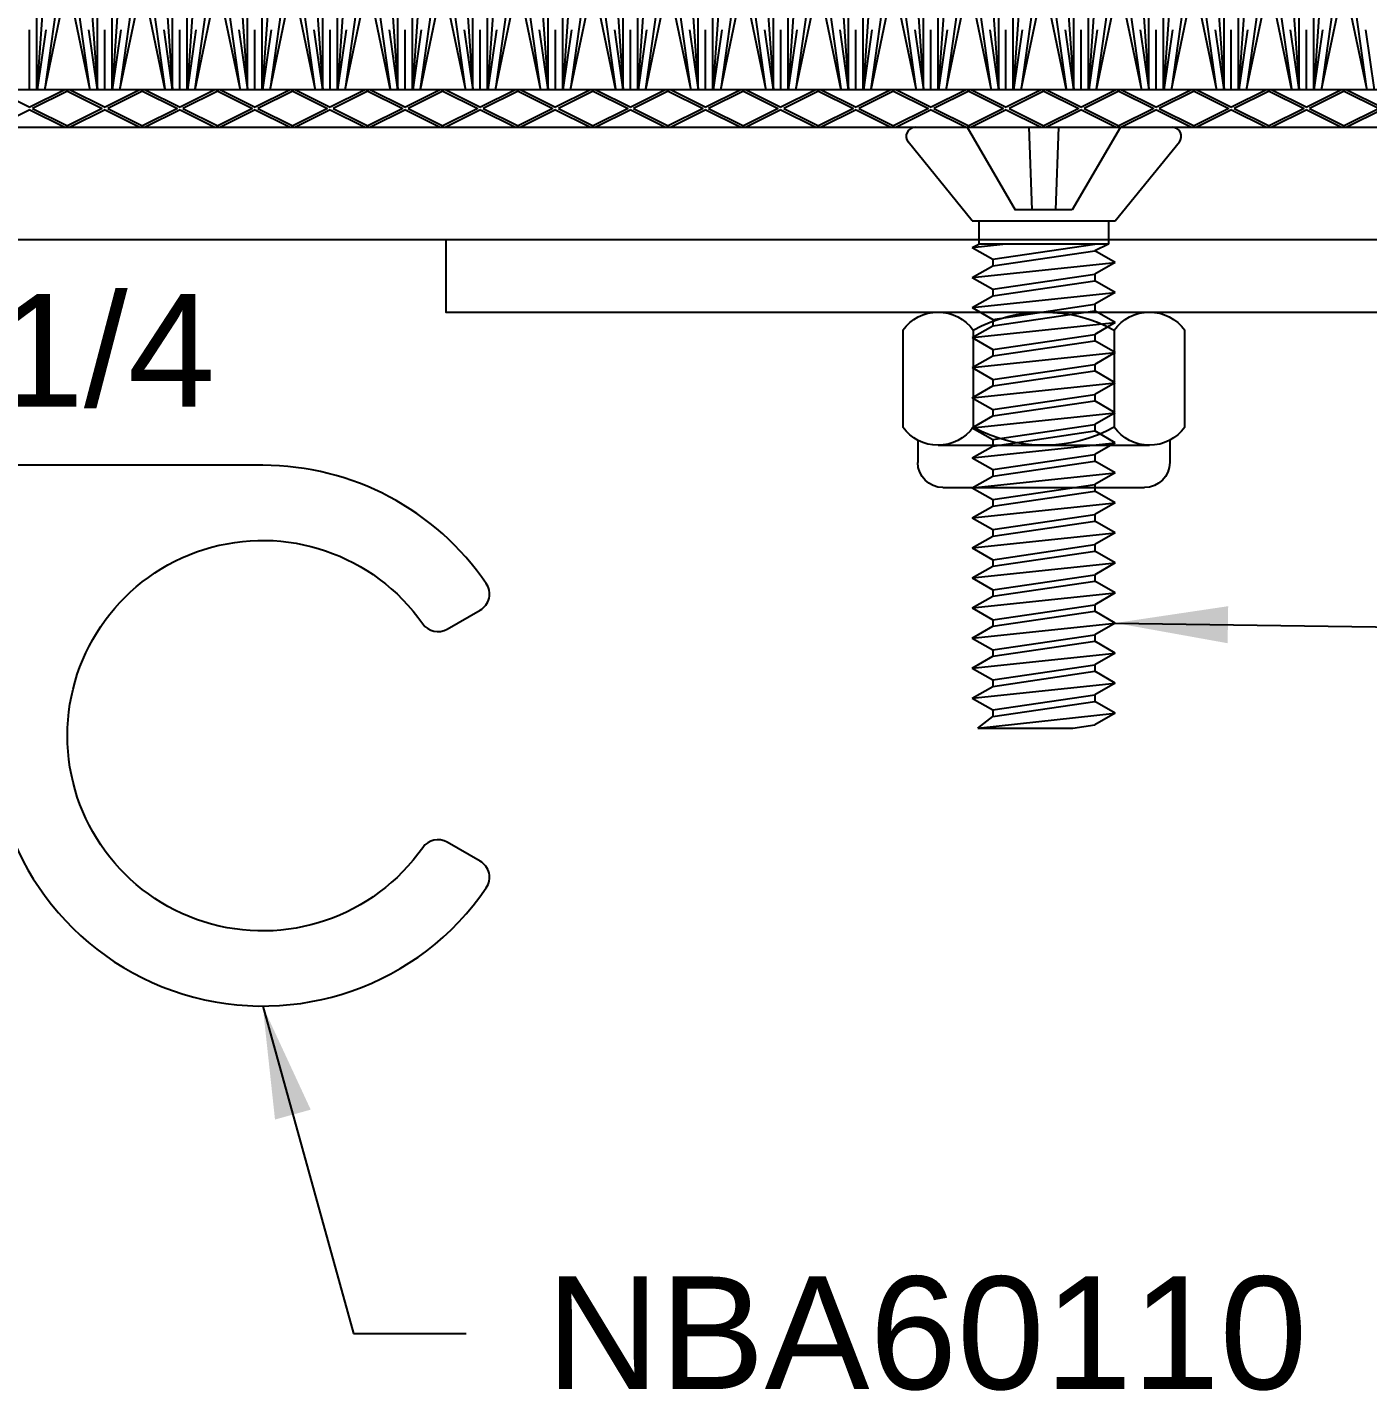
# Model space of a CAD drawing. Header units: inches. Extents: x -2.5 to 37.4, y -5.8 to 5.3.
# Drawn here: x 7.324 to 9.555, y -2.196 to 0.073 of the extents above; entities that cross this region are included whole.
import ezdxf

# ---------------------------------------------------------------- set-up
doc = ezdxf.new("R2010")
doc.units = ezdxf.units.IN
doc.header["$MEASUREMENT"] = 0
for name, color, linetype in [('Anchors', 4, 'Continuous'), ('Conditions', 1, 'Continuous'), ('Metals', 7, 'Continuous'), ('Text', 2, 'Continuous')]:
    doc.layers.add(name, color=color, linetype=linetype)
doc.styles.add('ARIAL', font='arial.ttf')
doc.styles.get("Standard").update_dxf_attribs({"font": 'arial.ttf'})
doc.dimstyles.new('Arial', dxfattribs={"dimtxt": 0.1875, "dimasz": 0.1875, "dimexe": 0.1875, "dimexo": 0.1875, "dimgap": 0.1875, "dimtad": 0, "dimtih": 1, "dimtoh": 1, "dimdec": 4, "dimzin": 0, "dimdsep": 46, "dimlunit": 4, "dimtxsty": 'ARIAL', "dimcen": 0.1875, "dimadec": 0, "dimazin": 0, "dimtfac": 1, "dimtdec": 4, "dimtofl": 0, "dimtmove": 0, "dimatfit": 3, "dimfxl": 0, "dimfrac": 2, "dimtolj": 1, "dimtzin": 0, "dimarcsym": 0})

# ---------------------------------------------------------------- blocks, each defined once
blk = doc.blocks.new('MCH141202')
blk.add_lwpolyline([(-0.245, 0), (-0.245, -2), (-0.125, -2), (-0.125, -0.2107)])
at = {"flags": 3}
for tag, p in [('MANUFACTURER', (0.09, -0.6411)), ('OPENWIDTH', (0.09, -0.9744)), ('LENGTH', (0.09, -1.3077)), ('FINISH', (0.09, -1.6411)), ('GUDENP/N', (0.09, -1.9744))]:
    blk.add_attdef(tag, p, '', height=0.2, dxfattribs=at)
blk = doc.blocks.new('F141S')
for p, q in [((-0.214, 0), (0.214, 0)), ((-0.1275, 0), (-0.0475, -0.1375)), ((-0.0247, 0), (-0.0198, -0.1375)), ((0.0247, 0), (0.0198, -0.1375)), ((0.1275, 0), (0.0475, -0.1375)), ((-0.119, -0.1554), (-0.2257, -0.0244)), ((0.119, -0.1554), (0.2257, -0.0244)), ((-0.119, -0.1554), (0.119, -0.1554)), ((-0.108, -0.1554), (-0.108, -0.1946)), ((0.0475, -0.1375), (-0.0475, -0.1375)), ((0.108, -0.1554), (0.108, -0.1946)), ((-0.119, -0.2), (-0.108, -0.1946)), ((-0.119, -0.2), (-0.0679, -0.1946)), ((-0.119, -0.2), (-0.085, -0.2196)), ((0.108, -0.1946), (-0.108, -0.1946)), ((-0.085, -0.2196), (0.085, -0.1946)), ((0.108, -0.1946), (0.085, -0.2054)), ((-0.119, -0.25), (0.119, -0.225)), ((-0.085, -0.2304), (0.085, -0.2054)), ((-0.085, -0.2196), (-0.085, -0.2304)), ((0.119, -0.225), (0.085, -0.2054)), ((0.119, -0.225), (0.085, -0.2446)), ((-0.119, -0.25), (-0.085, -0.2304)), ((-0.085, -0.2696), (0.085, -0.2446)), ((0.085, -0.2446), (0.085, -0.2554)), ((-0.119, -0.25), (-0.085, -0.2696)), ((-0.085, -0.2804), (0.085, -0.2554)), ((-0.085, -0.2696), (-0.085, -0.2804)), ((0.119, -0.275), (0.085, -0.2554)), ((-0.119, -0.3), (0.119, -0.275)), ((-0.119, -0.3), (-0.085, -0.2804)), ((-0.085, -0.3196), (0.085, -0.2946)), ((0.119, -0.275), (0.085, -0.2946)), ((0.085, -0.2946), (0.085, -0.3054)), ((-0.119, -0.3), (-0.085, -0.3196)), ((-0.085, -0.3304), (0.085, -0.3054)), ((0.119, -0.325), (0.085, -0.3054)), ((-0.119, -0.35), (0.119, -0.325)), ((-0.119, -0.35), (-0.085, -0.3304)), ((-0.085, -0.3196), (-0.085, -0.3304)), ((0.119, -0.325), (0.085, -0.3446)), ((-0.119, -0.35), (-0.085, -0.3696)), ((-0.085, -0.3696), (0.085, -0.3446)), ((-0.085, -0.3804), (0.085, -0.3554)), ((0.085, -0.3446), (0.085, -0.3554)), ((0.119, -0.375), (0.085, -0.3554)), ((-0.119, -0.4), (0.119, -0.375)), ((-0.119, -0.4), (-0.085, -0.3804)), ((-0.085, -0.3696), (-0.085, -0.3804)), ((0.119, -0.375), (0.085, -0.3946)), ((-0.119, -0.4), (-0.085, -0.4196)), ((-0.085, -0.4196), (0.085, -0.3946)), ((-0.085, -0.4304), (0.085, -0.4054)), ((0.085, -0.3946), (0.085, -0.4054)), ((0.119, -0.425), (0.085, -0.4054)), ((-0.119, -0.45), (0.119, -0.425)), ((-0.119, -0.45), (-0.085, -0.4304)), ((-0.085, -0.4196), (-0.085, -0.4304)), ((0.119, -0.425), (0.085, -0.4446)), ((-0.119, -0.45), (-0.085, -0.4696)), ((-0.085, -0.4696), (0.085, -0.4446)), ((0.085, -0.4446), (0.085, -0.4554)), ((-0.119, -0.5), (0.119, -0.475)), ((-0.085, -0.4804), (0.085, -0.4554)), ((-0.085, -0.4696), (-0.085, -0.4804)), ((0.119, -0.475), (0.085, -0.4554)), ((0.119, -0.475), (0.085, -0.4946)), ((-0.119, -0.5), (-0.085, -0.4804)), ((-0.085, -0.5196), (0.085, -0.4946)), ((0.085, -0.4946), (0.085, -0.5054)), ((-0.119, -0.5), (-0.085, -0.5196)), ((-0.085, -0.5304), (0.085, -0.5054)), ((-0.085, -0.5196), (-0.085, -0.5304)), ((0.119, -0.525), (0.085, -0.5054)), ((-0.119, -0.55), (0.119, -0.525)), ((-0.119, -0.55), (-0.085, -0.5304)), ((0.119, -0.525), (0.085, -0.5446)), ((-0.119, -0.55), (-0.085, -0.5696)), ((-0.085, -0.5696), (0.085, -0.5446)), ((-0.085, -0.5804), (0.085, -0.5554)), ((0.085, -0.5446), (0.085, -0.5554)), ((0.119, -0.575), (0.085, -0.5554)), ((-0.119, -0.6), (0.119, -0.575)), ((-0.119, -0.6), (-0.085, -0.5804)), ((-0.085, -0.5696), (-0.085, -0.5804)), ((0.119, -0.575), (0.085, -0.5946)), ((-0.119, -0.6), (-0.085, -0.6196)), ((-0.085, -0.6196), (0.085, -0.5946)), ((-0.085, -0.6304), (0.085, -0.6054)), ((0.085, -0.5946), (0.085, -0.6054)), ((0.119, -0.625), (0.085, -0.6054)), ((-0.119, -0.65), (0.119, -0.625)), ((-0.119, -0.65), (-0.085, -0.6304)), ((-0.085, -0.6196), (-0.085, -0.6304)), ((0.119, -0.625), (0.085, -0.6446)), ((-0.119, -0.65), (-0.085, -0.6696)), ((-0.085, -0.6696), (0.085, -0.6446)), ((-0.085, -0.6804), (0.085, -0.6554)), ((0.085, -0.6446), (0.085, -0.6554)), ((0.119, -0.675), (0.085, -0.6554)), ((-0.119, -0.7), (0.119, -0.675)), ((-0.119, -0.7), (-0.085, -0.6804)), ((-0.085, -0.6696), (-0.085, -0.6804)), ((0.119, -0.675), (0.085, -0.6946)), ((-0.119, -0.7), (-0.085, -0.7196)), ((-0.085, -0.7196), (0.085, -0.6946)), ((0.085, -0.6946), (0.085, -0.7054)), ((-0.119, -0.75), (0.119, -0.725)), ((-0.085, -0.7304), (0.085, -0.7054)), ((-0.085, -0.7196), (-0.085, -0.7304)), ((0.119, -0.725), (0.085, -0.7054)), ((0.119, -0.725), (0.085, -0.7446)), ((-0.119, -0.75), (-0.085, -0.7304)), ((-0.085, -0.7696), (0.085, -0.7446)), ((0.085, -0.7446), (0.085, -0.7554)), ((-0.119, -0.75), (-0.085, -0.7696)), ((-0.085, -0.7804), (0.085, -0.7554)), ((-0.085, -0.7696), (-0.085, -0.7804)), ((0.119, -0.775), (0.085, -0.7554)), ((-0.119, -0.8), (0.119, -0.775)), ((-0.119, -0.8), (-0.085, -0.7804)), ((0.119, -0.775), (0.085, -0.7946)), ((-0.119, -0.8), (-0.085, -0.8196)), ((-0.085, -0.8196), (0.085, -0.7946)), ((-0.085, -0.8304), (0.085, -0.8054)), ((0.085, -0.7946), (0.085, -0.8054)), ((0.119, -0.825), (0.085, -0.8054)), ((-0.119, -0.85), (0.119, -0.825)), ((-0.119, -0.85), (-0.085, -0.8304)), ((-0.085, -0.8196), (-0.085, -0.8304)), ((0.119, -0.825), (0.085, -0.8446)), ((-0.119, -0.85), (-0.085, -0.8696)), ((-0.085, -0.8696), (0.085, -0.8446)), ((-0.085, -0.8804), (0.085, -0.8554)), ((0.085, -0.8446), (0.085, -0.8554)), ((0.119, -0.875), (0.085, -0.8554)), ((-0.119, -0.9), (0.119, -0.875)), ((-0.119, -0.9), (-0.085, -0.8804)), ((-0.085, -0.8696), (-0.085, -0.8804)), ((0.119, -0.875), (0.085, -0.8946)), ((-0.119, -0.9), (-0.085, -0.9196)), ((-0.085, -0.9196), (0.085, -0.8946)), ((-0.085, -0.9304), (0.085, -0.9054)), ((0.085, -0.8946), (0.085, -0.9054)), ((0.119, -0.925), (0.085, -0.9054)), ((-0.119, -0.95), (0.119, -0.925)), ((-0.119, -0.95), (-0.085, -0.9304)), ((-0.085, -0.9196), (-0.085, -0.9304)), ((0.119, -0.925), (0.085, -0.9446)), ((-0.119, -0.95), (-0.085, -0.9696)), ((-0.085, -0.9696), (0.085, -0.9446)), ((0.085, -0.9446), (0.085, -0.9554)), ((-0.1099, -1), (0.119, -0.975)), ((-0.085, -0.9804), (0.085, -0.9554)), ((-0.085, -0.9696), (-0.085, -0.9804)), ((0.119, -0.975), (0.085, -0.9554)), ((0.119, -0.975), (0.085, -0.9946)), ((-0.1099, -1), (-0.085, -0.9804)), ((0.0485, -1), (0.085, -0.9946)), ((-0.1099, -1), (0.0485, -1))]:
    blk.add_line(p, q)
for centre, start, end in [((-0.214, -0.015), 90, 219.032), ((0.214, -0.015), 320.968, 90)]:
    blk.add_arc(centre, 0.015, start, end)
blk = doc.blocks.new('HLN14S')
for p, q in [((-0.1678, 0.292), (0.1678, 0.292)), ((-0.2096, 0.2133), (-0.2096, 0.2502)), ((0.2096, 0.2133), (0.2096, 0.2502)), ((-0.1759, 0.2217), (0.1759, 0.2217)), ((-0.2345, 0.03), (-0.2345, 0.1917)), ((-0.1173, 0.03), (-0.1173, 0.1917)), ((0.1172, 0.03), (0.1172, 0.1917)), ((0.2345, 0.03), (0.2345, 0.1917)), ((-0.1759, 0), (0.1759, 0))]:
    blk.add_line(p, q)
for centre, radius, start, end in [((-0.1678, 0.2502), 0.0418, 90, 180), ((0.1678, 0.2502), 0.0418, 0, 90), ((-0.1759, 0.1494), 0.0723, 35.7751, 144.2249), ((0, -0.0223), 0.244, 61.2813, 118.7187), ((0.1759, 0.1494), 0.0723, 35.7751, 144.2249), ((-0.1759, 0.0723), 0.0723, 215.7751, 324.2249), ((0, 0.244), 0.244, 241.2813, 298.7187), ((0.1759, 0.0723), 0.0723, 215.7751, 324.2249)]:
    blk.add_arc(centre, radius, start, end)
blk = doc.blocks.new('*U33')
for p, q in [((5.5, 0.0625), (0, 0.0625)), ((2.5045, 0.0625), (2.5625, 0.0335)), ((2.6205, 0.0625), (2.5625, 0.0335)), ((2.625, 0.0603), (2.567, 0.0312)), ((2.625, 0.0603), (2.683, 0.0312)), ((2.6295, 0.0625), (2.6875, 0.0335)), ((2.7455, 0.0625), (2.6875, 0.0335)), ((2.75, 0.0603), (2.692, 0.0312)), ((2.75, 0.0603), (2.808, 0.0312)), ((2.7545, 0.0625), (2.8125, 0.0335)), ((2.8705, 0.0625), (2.8125, 0.0335)), ((2.875, 0.0603), (2.817, 0.0312)), ((2.875, 0.0603), (2.933, 0.0312)), ((2.8795, 0.0625), (2.9375, 0.0335)), ((2.9955, 0.0625), (2.9375, 0.0335)), ((3, 0.0603), (2.942, 0.0312)), ((3, 0.0603), (3.058, 0.0312)), ((3.0045, 0.0625), (3.0625, 0.0335)), ((3.1205, 0.0625), (3.0625, 0.0335)), ((3.125, 0.0603), (3.067, 0.0312)), ((3.125, 0.0603), (3.183, 0.0312)), ((3.1295, 0.0625), (3.1875, 0.0335)), ((3.2455, 0.0625), (3.1875, 0.0335)), ((3.25, 0.0603), (3.192, 0.0312)), ((3.25, 0.0603), (3.308, 0.0312)), ((3.2545, 0.0625), (3.3125, 0.0335)), ((3.3705, 0.0625), (3.3125, 0.0335)), ((3.375, 0.0603), (3.317, 0.0312)), ((3.375, 0.0603), (3.433, 0.0312)), ((3.3795, 0.0625), (3.4375, 0.0335)), ((3.4955, 0.0625), (3.4375, 0.0335)), ((3.5, 0.0603), (3.442, 0.0312)), ((3.5, 0.0603), (3.558, 0.0312)), ((3.5045, 0.0625), (3.5625, 0.0335)), ((3.6205, 0.0625), (3.5625, 0.0335)), ((3.625, 0.0603), (3.567, 0.0312)), ((3.625, 0.0603), (3.683, 0.0312)), ((3.6295, 0.0625), (3.6875, 0.0335)), ((3.7455, 0.0625), (3.6875, 0.0335)), ((3.75, 0.0603), (3.692, 0.0312)), ((3.75, 0.0603), (3.808, 0.0312)), ((3.7545, 0.0625), (3.8125, 0.0335)), ((3.8705, 0.0625), (3.8125, 0.0335)), ((3.875, 0.0603), (3.817, 0.0312)), ((3.875, 0.0603), (3.933, 0.0312)), ((3.8795, 0.0625), (3.9375, 0.0335)), ((3.9955, 0.0625), (3.9375, 0.0335)), ((4, 0.0603), (3.942, 0.0312)), ((4, 0.0603), (4.058, 0.0312)), ((4.0045, 0.0625), (4.0625, 0.0335)), ((4.1205, 0.0625), (4.0625, 0.0335)), ((4.125, 0.0603), (4.067, 0.0312)), ((4.125, 0.0603), (4.183, 0.0312)), ((4.1295, 0.0625), (4.1875, 0.0335)), ((4.2455, 0.0625), (4.1875, 0.0335)), ((4.25, 0.0603), (4.192, 0.0312)), ((4.25, 0.0603), (4.308, 0.0312)), ((4.2545, 0.0625), (4.3125, 0.0335)), ((4.3705, 0.0625), (4.3125, 0.0335)), ((4.375, 0.0603), (4.317, 0.0312)), ((4.375, 0.0603), (4.433, 0.0312)), ((4.3795, 0.0625), (4.4375, 0.0335)), ((4.4955, 0.0625), (4.4375, 0.0335)), ((4.5, 0.0603), (4.442, 0.0312)), ((4.5, 0.0603), (4.558, 0.0312)), ((4.5045, 0.0625), (4.5625, 0.0335)), ((4.6205, 0.0625), (4.5625, 0.0335)), ((4.625, 0.0603), (4.567, 0.0312)), ((4.625, 0.0603), (4.683, 0.0312)), ((4.6295, 0.0625), (4.6875, 0.0335)), ((4.7455, 0.0625), (4.6875, 0.0335)), ((4.75, 0.0603), (4.692, 0.0312)), ((4.75, 0.0603), (4.808, 0.0312)), ((4.7545, 0.0625), (4.8125, 0.0335)), ((2.5625, 0.029), (2.5045, 0)), ((2.5625, 0.029), (2.6205, 0)), ((2.567, 0.0312), (2.625, 0.0022)), ((2.683, 0.0312), (2.625, 0.0022)), ((2.6875, 0.029), (2.6295, 0)), ((2.6875, 0.029), (2.7455, 0)), ((2.692, 0.0312), (2.75, 0.0022)), ((2.808, 0.0312), (2.75, 0.0022)), ((2.8125, 0.029), (2.7545, 0)), ((2.8125, 0.029), (2.8705, 0)), ((2.817, 0.0312), (2.875, 0.0022)), ((2.933, 0.0312), (2.875, 0.0022)), ((2.9375, 0.029), (2.8795, 0)), ((2.9375, 0.029), (2.9955, 0)), ((2.942, 0.0312), (3, 0.0022)), ((3.058, 0.0312), (3, 0.0022)), ((3.0625, 0.029), (3.0045, 0)), ((3.0625, 0.029), (3.1205, 0)), ((3.067, 0.0312), (3.125, 0.0022)), ((3.183, 0.0312), (3.125, 0.0022)), ((3.1875, 0.029), (3.1295, 0)), ((3.1875, 0.029), (3.2455, 0)), ((3.192, 0.0312), (3.25, 0.0022)), ((3.308, 0.0312), (3.25, 0.0022)), ((3.3125, 0.029), (3.2545, 0)), ((3.3125, 0.029), (3.3705, 0)), ((3.317, 0.0312), (3.375, 0.0022)), ((3.433, 0.0312), (3.375, 0.0022)), ((3.4375, 0.029), (3.3795, 0)), ((3.4375, 0.029), (3.4955, 0)), ((3.442, 0.0312), (3.5, 0.0022)), ((3.558, 0.0312), (3.5, 0.0022)), ((3.5625, 0.029), (3.5045, 0)), ((3.5625, 0.029), (3.6205, 0)), ((3.567, 0.0312), (3.625, 0.0022)), ((3.683, 0.0312), (3.625, 0.0022)), ((3.6875, 0.029), (3.6295, 0)), ((3.6875, 0.029), (3.7455, 0)), ((3.692, 0.0312), (3.75, 0.0022)), ((3.808, 0.0312), (3.75, 0.0022)), ((3.8125, 0.029), (3.7545, 0)), ((3.8125, 0.029), (3.8705, 0)), ((3.817, 0.0312), (3.875, 0.0022)), ((3.933, 0.0312), (3.875, 0.0022)), ((3.9375, 0.029), (3.8795, 0)), ((3.9375, 0.029), (3.9955, 0)), ((3.942, 0.0312), (4, 0.0022)), ((4.058, 0.0312), (4, 0.0022)), ((4.0625, 0.029), (4.0045, 0)), ((4.0625, 0.029), (4.1205, 0)), ((4.067, 0.0312), (4.125, 0.0022)), ((4.183, 0.0312), (4.125, 0.0022)), ((4.1875, 0.029), (4.1295, 0)), ((4.1875, 0.029), (4.2455, 0)), ((4.192, 0.0312), (4.25, 0.0022)), ((4.308, 0.0312), (4.25, 0.0022)), ((4.3125, 0.029), (4.2545, 0)), ((4.3125, 0.029), (4.3705, 0)), ((4.317, 0.0312), (4.375, 0.0022)), ((4.433, 0.0312), (4.375, 0.0022)), ((4.4375, 0.029), (4.3795, 0)), ((4.4375, 0.029), (4.4955, 0)), ((4.442, 0.0312), (4.5, 0.0022)), ((4.558, 0.0312), (4.5, 0.0022)), ((4.5625, 0.029), (4.5045, 0)), ((4.5625, 0.029), (4.6205, 0)), ((4.567, 0.0312), (4.625, 0.0022)), ((4.683, 0.0312), (4.625, 0.0022)), ((4.6875, 0.029), (4.6295, 0)), ((4.6875, 0.029), (4.7455, 0)), ((4.692, 0.0312), (4.75, 0.0022)), ((4.808, 0.0312), (4.75, 0.0022)), ((4.8125, 0.029), (4.7545, 0)), ((0, 0), (5.5, 0))]:
    blk.add_line(p, q)
for points in [[(2.5742, 0.0625), (2.5742, 0.2412)], [(2.5867, 0.2412), (2.5742, 0.0625)], [(2.6242, 0.2412), (2.5868, 0.0625)], [(2.6122, 0.243), (2.5872, 0.0642)], [(2.6249, 0.2412), (2.6623, 0.0625)], [(2.6369, 0.243), (2.6619, 0.0642)], [(2.6624, 0.2412), (2.6749, 0.0625)], [(2.6749, 0.0625), (2.6749, 0.2412)], [(2.6992, 0.0625), (2.6992, 0.2412)], [(2.7117, 0.2412), (2.6992, 0.0625)], [(2.7492, 0.2412), (2.7118, 0.0625)], [(2.7372, 0.243), (2.7122, 0.0642)], [(2.7499, 0.2412), (2.7873, 0.0625)], [(2.7619, 0.243), (2.7869, 0.0642)], [(2.7874, 0.2412), (2.7999, 0.0625)], [(2.7999, 0.0625), (2.7999, 0.2412)], [(2.8242, 0.0625), (2.8242, 0.2412)], [(2.8367, 0.2412), (2.8242, 0.0625)], [(2.8742, 0.2412), (2.8368, 0.0625)], [(2.8622, 0.243), (2.8372, 0.0642)], [(2.8749, 0.2412), (2.9123, 0.0625)], [(2.8869, 0.243), (2.9119, 0.0642)], [(2.9124, 0.2412), (2.9249, 0.0625)], [(2.9249, 0.0625), (2.9249, 0.2412)], [(2.9492, 0.0625), (2.9492, 0.2412)], [(2.9617, 0.2412), (2.9492, 0.0625)], [(2.9992, 0.2412), (2.9618, 0.0625)], [(2.9872, 0.243), (2.9622, 0.0642)], [(2.9999, 0.2412), (3.0373, 0.0625)], [(3.0119, 0.243), (3.0369, 0.0642)], [(3.0374, 0.2412), (3.0499, 0.0625)], [(3.0499, 0.0625), (3.0499, 0.2412)], [(3.0742, 0.0625), (3.0742, 0.2412)], [(3.0867, 0.2412), (3.0742, 0.0625)], [(3.1242, 0.2412), (3.0868, 0.0625)], [(3.1122, 0.243), (3.0872, 0.0642)], [(3.1249, 0.2412), (3.1623, 0.0625)], [(3.1369, 0.243), (3.1619, 0.0642)], [(3.1624, 0.2412), (3.1749, 0.0625)], [(3.1749, 0.0625), (3.1749, 0.2412)], [(3.1992, 0.0625), (3.1992, 0.2412)], [(3.2117, 0.2412), (3.1992, 0.0625)], [(3.2492, 0.2412), (3.2118, 0.0625)], [(3.2372, 0.243), (3.2122, 0.0642)], [(3.2499, 0.2412), (3.2873, 0.0625)], [(3.2619, 0.243), (3.2869, 0.0642)], [(3.2874, 0.2412), (3.2999, 0.0625)], [(3.2999, 0.0625), (3.2999, 0.2412)], [(3.3242, 0.0625), (3.3242, 0.2412)], [(3.3367, 0.2412), (3.3242, 0.0625)], [(3.3742, 0.2412), (3.3368, 0.0625)], [(3.3622, 0.243), (3.3372, 0.0642)], [(3.3749, 0.2412), (3.4123, 0.0625)], [(3.3869, 0.243), (3.4119, 0.0642)], [(3.4124, 0.2412), (3.4249, 0.0625)], [(3.4249, 0.0625), (3.4249, 0.2412)], [(3.4492, 0.0625), (3.4492, 0.2412)], [(3.4617, 0.2412), (3.4492, 0.0625)], [(3.4992, 0.2412), (3.4618, 0.0625)], [(3.4872, 0.243), (3.4622, 0.0642)], [(3.4999, 0.2412), (3.5373, 0.0625)], [(3.5119, 0.243), (3.5369, 0.0642)], [(3.5374, 0.2412), (3.5499, 0.0625)], [(3.5499, 0.0625), (3.5499, 0.2412)], [(3.5742, 0.0625), (3.5742, 0.2412)], [(3.5867, 0.2412), (3.5742, 0.0625)], [(3.6242, 0.2412), (3.5868, 0.0625)], [(3.6122, 0.243), (3.5872, 0.0642)], [(3.6249, 0.2412), (3.6623, 0.0625)], [(3.6369, 0.243), (3.6619, 0.0642)], [(3.6624, 0.2412), (3.6749, 0.0625)], [(3.6749, 0.0625), (3.6749, 0.2412)], [(3.6992, 0.0625), (3.6992, 0.2412)], [(3.7117, 0.2412), (3.6992, 0.0625)], [(3.7492, 0.2412), (3.7118, 0.0625)], [(3.7372, 0.243), (3.7122, 0.0642)], [(3.7499, 0.2412), (3.7873, 0.0625)], [(3.7619, 0.243), (3.7869, 0.0642)], [(3.7874, 0.2412), (3.7999, 0.0625)], [(3.7999, 0.0625), (3.7999, 0.2412)], [(3.8242, 0.0625), (3.8242, 0.2412)], [(3.8367, 0.2412), (3.8242, 0.0625)], [(3.8742, 0.2412), (3.8368, 0.0625)], [(3.8622, 0.243), (3.8372, 0.0642)], [(3.8749, 0.2412), (3.9123, 0.0625)], [(3.8869, 0.243), (3.9119, 0.0642)], [(3.9124, 0.2412), (3.9249, 0.0625)], [(3.9249, 0.0625), (3.9249, 0.2412)], [(3.9492, 0.0625), (3.9492, 0.2412)], [(3.9617, 0.2412), (3.9492, 0.0625)], [(3.9992, 0.2412), (3.9618, 0.0625)], [(3.9872, 0.243), (3.9622, 0.0642)], [(3.9999, 0.2412), (4.0373, 0.0625)], [(4.0119, 0.243), (4.0369, 0.0642)], [(4.0374, 0.2412), (4.0499, 0.0625)], [(4.0499, 0.0625), (4.0499, 0.2412)], [(4.0742, 0.0625), (4.0742, 0.2412)], [(4.0867, 0.2412), (4.0742, 0.0625)], [(4.1242, 0.2412), (4.0868, 0.0625)], [(4.1122, 0.243), (4.0872, 0.0642)], [(4.1249, 0.2412), (4.1623, 0.0625)], [(4.1369, 0.243), (4.1619, 0.0642)], [(4.1624, 0.2412), (4.1749, 0.0625)], [(4.1749, 0.0625), (4.1749, 0.2412)], [(4.1992, 0.0625), (4.1992, 0.2412)], [(4.2117, 0.2412), (4.1992, 0.0625)], [(4.2492, 0.2412), (4.2118, 0.0625)], [(4.2372, 0.243), (4.2122, 0.0642)], [(4.2499, 0.2412), (4.2873, 0.0625)], [(4.2619, 0.243), (4.2869, 0.0642)], [(4.2874, 0.2412), (4.2999, 0.0625)], [(4.2999, 0.0625), (4.2999, 0.2412)], [(4.3242, 0.0625), (4.3242, 0.2412)], [(4.3367, 0.2412), (4.3242, 0.0625)], [(4.3742, 0.2412), (4.3368, 0.0625)], [(4.3622, 0.243), (4.3372, 0.0642)], [(4.3749, 0.2412), (4.4123, 0.0625)], [(4.3869, 0.243), (4.4119, 0.0642)], [(4.4124, 0.2412), (4.4249, 0.0625)], [(4.4249, 0.0625), (4.4249, 0.2412)], [(4.4492, 0.0625), (4.4492, 0.2412)], [(4.4617, 0.2412), (4.4492, 0.0625)], [(4.4992, 0.2412), (4.4618, 0.0625)], [(4.4872, 0.243), (4.4622, 0.0642)], [(4.4999, 0.2412), (4.5373, 0.0625)], [(4.5119, 0.243), (4.5369, 0.0642)], [(4.5374, 0.2412), (4.5499, 0.0625)], [(4.5499, 0.0625), (4.5499, 0.2412)], [(4.5742, 0.0625), (4.5742, 0.2412)], [(4.5867, 0.2412), (4.5742, 0.0625)], [(4.6242, 0.2412), (4.5868, 0.0625)], [(4.6122, 0.243), (4.5872, 0.0642)], [(4.6249, 0.2412), (4.6623, 0.0625)], [(4.6369, 0.243), (4.6619, 0.0642)], [(4.6624, 0.2412), (4.6749, 0.0625)], [(4.6749, 0.0625), (4.6749, 0.2412)], [(4.6992, 0.0625), (4.6992, 0.2412)], [(4.7117, 0.2412), (4.6992, 0.0625)], [(4.7492, 0.2412), (4.7118, 0.0625)], [(4.7372, 0.243), (4.7122, 0.0642)], [(4.7499, 0.2412), (4.7873, 0.0625)], [(4.7619, 0.243), (4.7869, 0.0642)], [(2.562, 0.0625), (2.562, 0.1625)], [(2.5889, 0.1625), (2.5746, 0.0625)], [(2.6602, 0.1625), (2.6745, 0.0625)], [(2.687, 0.0625), (2.687, 0.1625)], [(2.7139, 0.1625), (2.6996, 0.0625)], [(2.7852, 0.1625), (2.7995, 0.0625)], [(2.812, 0.0625), (2.812, 0.1625)], [(2.8389, 0.1625), (2.8246, 0.0625)], [(2.9102, 0.1625), (2.9245, 0.0625)], [(2.937, 0.0625), (2.937, 0.1625)], [(2.9639, 0.1625), (2.9496, 0.0625)], [(3.0352, 0.1625), (3.0495, 0.0625)], [(3.062, 0.0625), (3.062, 0.1625)], [(3.0889, 0.1625), (3.0746, 0.0625)], [(3.1602, 0.1625), (3.1745, 0.0625)], [(3.187, 0.0625), (3.187, 0.1625)], [(3.2139, 0.1625), (3.1996, 0.0625)], [(3.2852, 0.1625), (3.2995, 0.0625)], [(3.312, 0.0625), (3.312, 0.1625)], [(3.3389, 0.1625), (3.3246, 0.0625)], [(3.4102, 0.1625), (3.4245, 0.0625)], [(3.437, 0.0625), (3.437, 0.1625)], [(3.4639, 0.1625), (3.4496, 0.0625)], [(3.5352, 0.1625), (3.5495, 0.0625)], [(3.562, 0.0625), (3.562, 0.1625)], [(3.5889, 0.1625), (3.5746, 0.0625)], [(3.6602, 0.1625), (3.6745, 0.0625)], [(3.687, 0.0625), (3.687, 0.1625)], [(3.7139, 0.1625), (3.6996, 0.0625)], [(3.7852, 0.1625), (3.7995, 0.0625)], [(3.812, 0.0625), (3.812, 0.1625)], [(3.8389, 0.1625), (3.8246, 0.0625)], [(3.9102, 0.1625), (3.9245, 0.0625)], [(3.937, 0.0625), (3.937, 0.1625)], [(3.9639, 0.1625), (3.9496, 0.0625)], [(4.0352, 0.1625), (4.0495, 0.0625)], [(4.062, 0.0625), (4.062, 0.1625)], [(4.0889, 0.1625), (4.0746, 0.0625)], [(4.1602, 0.1625), (4.1745, 0.0625)], [(4.187, 0.0625), (4.187, 0.1625)], [(4.2139, 0.1625), (4.1996, 0.0625)], [(4.2852, 0.1625), (4.2995, 0.0625)], [(4.312, 0.0625), (4.312, 0.1625)], [(4.3389, 0.1625), (4.3246, 0.0625)], [(4.4102, 0.1625), (4.4245, 0.0625)], [(4.437, 0.0625), (4.437, 0.1625)], [(4.4639, 0.1625), (4.4496, 0.0625)], [(4.5352, 0.1625), (4.5495, 0.0625)], [(4.562, 0.0625), (4.562, 0.1625)], [(4.5889, 0.1625), (4.5746, 0.0625)], [(4.6602, 0.1625), (4.6745, 0.0625)], [(4.687, 0.0625), (4.687, 0.1625)], [(4.7139, 0.1625), (4.6996, 0.0625)], [(4.7852, 0.1625), (4.7995, 0.0625)]]:
    blk.add_lwpolyline(points)
blk = doc.blocks.new('NBA60110')
blk.add_lwpolyline([(1.4526, 0.7456), (2.1186, 0.0796, -0.065543), (2.121, 0.0765), (2.1608, 0.0075, 0.267949), (2.1738, 0), (5.085, 0, -0.414214), (5.1, -0.015), (5.1, -0.325, 0.738322), (5.922, -0.5782, 0.436073), (5.9119, -0.5339), (5.8571, -0.5023, 0.388901), (5.8162, -0.5114, -3.172023), (5.8162, -0.1386, 0.388901), (5.8571, -0.1477), (5.9119, -0.1161, 0.436073), (5.922, -0.0718, 0.248202), (5.55, 0.125), (2.246, 0.125, -0.267949), (2.233, 0.1325), (2.221, 0.1533, 0.065543), (2.2186, 0.1564), (1.5044, 0.8706, 0.198912)], format="xyb")

msp = doc.modelspace()

# ---------------------------------------------------------------- linework, layer by layer
at = {"layer": 'Metals'}
msp.add_lwpolyline([(4.76564, -0.09375), (10.01564, -0.09375), (10.01564, -0.28125), (4.76564, -0.28125)], close=True, dxfattribs=at)

# ---------------------------------------------------------------- block references
msp.add_blockref('NBA60110', (2.16564, -0.78125))
at = {"layer": 'Anchors'}
msp.add_blockref('F141S', (9.01549, -0.09375), dxfattribs=at)
at = {"layer": 'Anchors', "rotation": 270}
msp.add_blockref('MCH141202', (10.02064, -0.52625), dxfattribs=at)
at = {"layer": 'Anchors', "xscale": -1, "rotation": 180}
msp.add_blockref('HLN14S', (9.01549, -0.40125), dxfattribs=at)
at = {"layer": 'Conditions'}
msp.add_blockref('*U33', (4.76564, -0.09375), dxfattribs=at)

# ---------------------------------------------------------------- texts
at = {"layer": 'Text', "char_height": 0.1875, "attachment_point": 4, "style": 'ARIAL'}
for s, insert, width in [('AB1X1/4', (6.60273, -0.4661), 2.3515419), ('NBA60110', (8.18708, -2.10141), 3.3329631)]:
    msp.add_mtext(s, dxfattribs=dict(at, insert=insert, width=width))

# ---------------------------------------------------------------- leaders
at = {"layer": 'Text', "annotation_type": 0, "has_hookline": 1, "hookline_direction": 0}
for points, override, text_width in [([(6.45314, -0.03125), (6.8026, 1.72582), (6.9901, 1.72582)], {"dimgap": 0.125, "dimtad": 0}, 2.34912), ([(5.76564, -0.375), (6.41523, -0.4661)], {"dimgap": 0.1875, "dimtad": 0}, 1.02127)]:
    msp.add_leader(points, dimstyle='Arial', override=override, dxfattribs=dict(at, text_width=text_width))
at = {"layer": 'Text'}
for points, override in [([(9.13449, -0.91875), (11.74193, -0.95806)], {"dimgap": 0.125, "dimtad": 0}), ([(7.71564, -1.55625), (7.8669, -2.10141), (8.0544, -2.10141)], {"dimgap": 0.1875, "dimtad": 0})]:
    msp.add_leader(points, dimstyle='Arial', override=override, dxfattribs=at)

doc.saveas('drawing.dxf')
